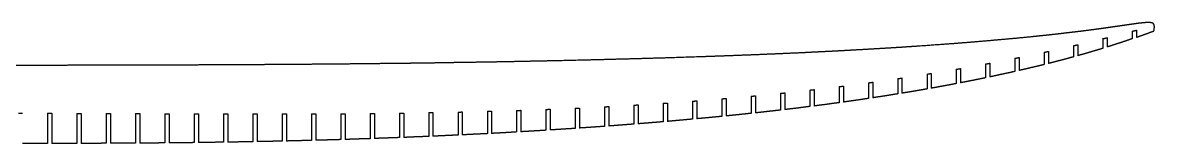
# Model space of a CAD drawing. Header units: metres. Extents: x 5 to 2009, y 0 to 108.
# Drawn here: x 1005 to 2009, y 0 to 108 of the extents above; entities that cross this region are included whole.
import ezdxf

# ---------------------------------------------------------------- set-up
doc = ezdxf.new("R2010")
doc.units = ezdxf.units.M

msp = doc.modelspace()

# ---------------------------------------------------------------- linework, layer by layer
for p, q in [((1992.9, 101.1, 26), (1992.9, 94.8, 26)), ((1963.1, 93.5, 26), (1963.1, 84.9, 26)), ((1966.9, 94.4, 26), (1966.9, 86.1, 26)), ((1989.1, 100.1, 26), (1989.1, 93.4, 26)), ((1911.1, 81.4, 26), (1911.1, 70.5, 26)), ((1914.9, 82.2, 26), (1914.9, 71.4, 26)), ((1937.1, 87.2, 26), (1937.1, 77.3, 26)), ((1940.9, 88.1, 26), (1940.9, 78.3, 26)), ((1859.1, 70.9, 26), (1859.1, 58.6, 26)), ((1862.9, 71.7, 26), (1862.9, 59.4, 26)), ((1885.1, 76, 26), (1885.1, 64.3, 26)), ((1888.9, 76.8, 26), (1888.9, 65.2, 26)), ((1807.1, 61.9, 26), (1807.1, 48.7, 26)), ((1810.9, 62.5, 26), (1810.9, 49.4, 26)), ((1833.1, 66.3, 26), (1833.1, 53.5, 26)), ((1836.9, 66.9, 26), (1836.9, 54.2, 26)), ((1729.1, 50.8, 26), (1729.1, 36.5, 26)), ((1732.9, 51.3, 26), (1732.9, 37, 26)), ((1755.1, 54.2, 26), (1755.1, 40.3, 26)), ((1758.9, 54.7, 26), (1758.9, 40.8, 26)), ((1781.1, 57.9, 26), (1781.1, 44.3, 26)), ((1784.9, 58.5, 26), (1784.9, 44.9, 26)), ((1628.9, 40.2, 26), (1628.9, 24.7, 26)), ((1651.1, 42.3, 26), (1651.1, 27, 26)), ((1654.9, 42.6, 26), (1654.9, 27.4, 26)), ((1677.1, 44.8, 26), (1677.1, 29.9, 26)), ((1680.9, 45.2, 26), (1680.9, 30.3, 26)), ((1703.1, 47.7, 26), (1703.1, 33.1, 26)), ((1706.9, 48.1, 26), (1706.9, 33.5, 26)), ((1469.1, 30.5, 26), (1469.1, 11.9, 26)), ((1472.9, 30.6, 26), (1472.9, 12.2, 26)), ((1495.1, 31.6, 26), (1495.1, 13.6, 26)), ((1498.9, 31.7, 26), (1498.9, 13.9, 26)), ((1521.1, 32.8, 26), (1521.1, 15.4, 26)), ((1524.9, 33, 26), (1524.9, 15.7, 26)), ((1547.1, 34.3, 26), (1547.1, 17.4, 26)), ((1550.9, 34.5, 26), (1550.9, 17.7, 26)), ((1573.1, 36, 26), (1573.1, 19.5, 26)), ((1576.9, 36.2, 26), (1576.9, 19.8, 26)), ((1599.1, 37.8, 26), (1599.1, 21.8, 26)), ((1602.9, 38.1, 26), (1602.9, 22.2, 26)), ((1625.1, 39.9, 26), (1625.1, 24.3, 26)), ((1027.1, 27, 26), (1027.1, 0.2, 26)), ((1030.9, 27, 26), (1030.9, 0.2, 26)), ((1053.1, 26.9, 26), (1053.1, 0.2, 26)), ((1056.9, 26.9, 26), (1056.9, 0.2, 26)), ((1079.1, 26.9, 26), (1079.1, 0.3, 26)), ((1082.9, 26.8, 26), (1082.9, 0.3, 26)), ((1105.1, 26.8, 26), (1105.1, 0.4, 26)), ((1108.9, 26.8, 26), (1108.9, 0.4, 26)), ((1131.1, 26.7, 26), (1131.1, 0.6, 26)), ((1134.9, 26.7, 26), (1134.9, 0.7, 26)), ((1157.1, 26.6, 26), (1157.1, 0.9, 26)), ((1160.9, 26.6, 26), (1160.9, 1, 26)), ((1183.1, 26.5, 26), (1183.1, 1.3, 26)), ((1186.9, 26.5, 26), (1186.9, 1.3, 26)), ((1209.1, 26.5, 26), (1209.1, 1.7, 26)), ((1212.9, 26.5, 26), (1212.9, 1.8, 26)), ((1235.1, 26.5, 26), (1235.1, 2.3, 26)), ((1238.9, 26.5, 26), (1238.9, 2.3, 26)), ((1261.1, 26.5, 26), (1261.1, 2.9, 26)), ((1264.9, 26.6, 26), (1264.9, 3, 26)), ((1287.1, 26.7, 26), (1287.1, 3.6, 26)), ((1290.9, 26.7, 26), (1290.9, 3.7, 26)), ((1313.1, 26.9, 26), (1313.1, 4.4, 26)), ((1316.9, 26.9, 26), (1316.9, 4.6, 26)), ((1339.1, 27.2, 26), (1339.1, 5.4, 26)), ((1342.9, 27.2, 26), (1342.9, 5.5, 26)), ((1365.1, 27.6, 26), (1365.1, 6.5, 26)), ((1368.9, 27.7, 26), (1368.9, 6.6, 26)), ((1391.1, 28.1, 26), (1391.1, 7.6, 26)), ((1394.9, 28.2, 26), (1394.9, 7.8, 26)), ((1417.1, 28.8, 26), (1417.1, 8.9, 26)), ((1420.9, 28.9, 26), (1420.9, 9.1, 26)), ((1443.1, 29.5, 26), (1443.1, 10.4, 26)), ((1446.9, 29.7, 26), (1446.9, 10.6, 26))]:
    msp.add_line(p, q)
for points, degree, knots in [([(2008.3, 100.4, 26), (2008.3, 100.4, 26), (2008.3, 100.4, 26), (2008.3, 100.4, 26), (2008.3, 100.4, 26), (2008.3, 100.4, 26), (2008.4, 100.4, 26), (2008.4, 100.4, 26), (2008.4, 100.5, 26), (2008.4, 100.5, 26), (2008.4, 100.5, 26), (2008.4, 100.5, 26), (2008.4, 100.5, 26), (2008.4, 100.5, 26), (2008.4, 100.5, 26), (2008.4, 100.6, 26), (2008.4, 100.7, 26), (2008.4, 100.7, 26), (2008.5, 100.7, 26), (2008.5, 100.8, 26), (2008.5, 100.8, 26), (2008.5, 100.9, 26), (2008.5, 101, 26), (2008.5, 101, 26), (2008.5, 101.1, 26), (2008.5, 101.2, 26), (2008.5, 101.2, 26), (2008.6, 101.3, 26), (2008.6, 101.3, 26), (2008.6, 101.6, 26), (2008.6, 101.8, 26), (2008.6, 102, 26), (2008.7, 102.1, 26), (2008.7, 102.3, 26), (2008.7, 102.5, 26), (2008.7, 102.7, 26), (2008.7, 103, 26), (2008.7, 103.1, 26), (2008.7, 103.2, 26), (2008.8, 103.4, 26), (2008.8, 103.5, 26), (2008.8, 103.6, 26), (2008.8, 103.7, 26), (2008.8, 103.9, 26), (2008.8, 104, 26), (2008.8, 104, 26), (2008.8, 104.1, 26), (2008.8, 104.1, 26), (2008.8, 104.2, 26), (2008.8, 104.2, 26), (2008.8, 104.3, 26), (2008.8, 104.4, 26), (2008.8, 104.5, 26), (2008.8, 104.5, 26), (2008.8, 104.6, 26), (2008.8, 104.6, 26), (2008.7, 104.7, 26), (2008.7, 104.9, 26), (2008.7, 105, 26), (2008.7, 105.1, 26), (2008.7, 105.2, 26), (2008.7, 105.3, 26), (2008.7, 105.4, 26), (2008.6, 105.5, 26), (2008.6, 105.8, 26), (2008.5, 105.9, 26), (2008.5, 106, 26), (2008.4, 106.1, 26), (2008.3, 106.3, 26), (2008.3, 106.4, 26), (2008.2, 106.5, 26), (2008, 106.7, 26), (2007.9, 106.8, 26), (2007.9, 106.9, 26), (2007.8, 107, 26), (2007.7, 107, 26), (2007.6, 107.1, 26), (2007.4, 107.2, 26), (2007.3, 107.3, 26), (2007.2, 107.3, 26), (2007.1, 107.4, 26), (2007, 107.4, 26), (2006.9, 107.4, 26), (2006.8, 107.5, 26), (2006.7, 107.5, 26), (2006.6, 107.5, 26), (2006.5, 107.5, 26), (2006.5, 107.6, 26), (2006.4, 107.6, 26), (2006.3, 107.6, 26), (2006.3, 107.6, 26), (2006.2, 107.6, 26), (2006.1, 107.7, 26), (2006, 107.7, 26), (2005.9, 107.7, 26), (2005.8, 107.7, 26), (2005.7, 107.7, 26), (2005.7, 107.7, 26), (2005.6, 107.7, 26), (2005.2, 107.8, 26), (2004.9, 107.8, 26), (2004.5, 107.8, 26), (2004.2, 107.9, 26), (2003.9, 107.9, 26), (2003.5, 107.9, 26), (2003.2, 107.9, 26), (2002.7, 107.9, 26), (2002.4, 107.9, 26), (2002.2, 107.8, 26), (2002, 107.8, 26), (2001.8, 107.8, 26), (2001.5, 107.8, 26), (2001.3, 107.8, 26), (2000.8, 107.8, 26), (2000.5, 107.7, 26), (2000.2, 107.7, 26), (1999.9, 107.7, 26), (1999.6, 107.7, 26), (1999.3, 107.6, 26), (1999, 107.6, 26), (1998, 107.5, 26), (1997.3, 107.4, 26), (1996.5, 107.4, 26), (1995.8, 107.3, 26), (1995.1, 107.2, 26), (1994.3, 107.1, 26), (1993.6, 107, 26), (1992, 106.8, 26), (1991.1, 106.7, 26), (1990.3, 106.5, 26), (1989.4, 106.4, 26), (1988.5, 106.3, 26), (1987.6, 106.2, 26), (1986.8, 106, 26), (1985.4, 105.9, 26), (1984.9, 105.8, 26), (1984.4, 105.7, 26), (1983.9, 105.6, 26), (1983.4, 105.6, 26), (1982.9, 105.5, 26), (1982.3, 105.4, 26), (1981.2, 105.2, 26), (1980.6, 105.1, 26), (1980, 105.1, 26), (1979.4, 105, 26), (1978.7, 104.9, 26), (1978.1, 104.8, 26), (1977.4, 104.7, 26), (1974.6, 104.3, 26), (1972.6, 104, 26), (1970.5, 103.7, 26), (1968.4, 103.4, 26), (1966.3, 103.1, 26), (1964.3, 102.8, 26), (1962.2, 102.5, 26), (1956.3, 101.7, 26), (1952.6, 101.2, 26), (1948.8, 100.7, 26), (1945, 100.2, 26), (1941.2, 99.8, 26), (1937.5, 99.3, 26), (1933.7, 98.9, 26), (1926.4, 98, 26), (1922.9, 97.6, 26), (1919.3, 97.2, 26), (1915.8, 96.8, 26), (1912.3, 96.4, 26), (1908.8, 96.1, 26), (1905.2, 95.7, 26), (1898.7, 95, 26), (1895.7, 94.7, 26), (1892.6, 94.4, 26), (1889.6, 94.1, 26), (1886.6, 93.8, 26), (1883.6, 93.6, 26), (1880.5, 93.3, 26), (1866.2, 92, 26), (1854.8, 91, 26), (1843.5, 90, 26), (1832.1, 89.1, 26), (1820.8, 88.3, 26), (1809.4, 87.5, 26), (1798.1, 86.7, 26), (1778.6, 85.4, 26), (1770.5, 84.9, 26), (1762.3, 84.4, 26), (1754.2, 84, 26), (1746.1, 83.5, 26), (1737.9, 83, 26), (1729.8, 82.6, 26), (1718.5, 82, 26), (1715.2, 81.9, 26), (1712, 81.7, 26), (1708.7, 81.5, 26), (1705.4, 81.4, 26), (1702.1, 81.2, 26), (1698.7, 81, 26), (1692.3, 80.7, 26), (1689.2, 80.6, 26), (1686.1, 80.5, 26), (1683, 80.3, 26), (1679.9, 80.2, 26), (1676.8, 80, 26), (1673.7, 79.9, 26), (1659.2, 79.3, 26), (1647.7, 78.8, 26), (1636.2, 78.4, 26), (1624.7, 78, 26), (1613.3, 77.5, 26), (1601.8, 77.2, 26), (1590.3, 76.8, 26), (1565.9, 76, 26), (1553.1, 75.7, 26), (1540.2, 75.3, 26), (1527.3, 75, 26), (1514.4, 74.6, 26), (1501.6, 74.3, 26), (1488.7, 74, 26), (1464.9, 73.5, 26), (1454, 73.3, 26), (1443.1, 73.1, 26), (1432.2, 72.8, 26), (1421.3, 72.6, 26), (1410.4, 72.5, 26), (1399.6, 72.3, 26), (1384.9, 72.1, 26), (1381.1, 72, 26), (1377.3, 71.9, 26), (1373.4, 71.9, 26), (1369.6, 71.8, 26), (1365.8, 71.8, 26), (1362, 71.7, 26), (1354.8, 71.6, 26), (1351.4, 71.6, 26), (1348, 71.5, 26), (1344.7, 71.5, 26), (1341.3, 71.4, 26), (1337.9, 71.4, 26), (1334.5, 71.4, 26), (1305.3, 71, 26), (1279.5, 70.8, 26), (1253.6, 70.5, 26), (1227.8, 70.4, 26), (1202, 70.2, 26), (1176.2, 70.1, 26), (1150.3, 70, 26), (1111.8, 69.9, 26), (1099.1, 69.8, 26), (1086.4, 69.8, 26), (1073.7, 69.8, 26), (1061, 69.8, 26), (1048.3, 69.8, 26), (1035.6, 69.7, 26), (1020, 69.7, 26), (1017.2, 69.7, 26), (1014.3, 69.7, 26), (1011.4, 69.7, 26), (1008.5, 69.7, 26), (1005.6, 69.7, 26), (1002.8, 69.7, 26), (977.5, 69.7, 26), (955, 69.7, 26), (932.6, 69.6, 26), (910.1, 69.6, 26), (887.7, 69.6, 26), (865.3, 69.6, 26), (842.8, 69.6, 26), (810.2, 69.6, 26), (800.1, 69.6, 26), (789.9, 69.6, 26), (779.8, 69.6, 26), (769.6, 69.6, 26), (759.4, 69.6, 26), (749.3, 69.6, 26), (733.2, 69.6, 26), (727.3, 69.6, 26), (721.3, 69.6, 26), (715.4, 69.6, 26), (709.5, 69.6, 26), (703.6, 69.6, 26), (697.6, 69.6, 26), (688.7, 69.6, 26), (685.8, 69.6, 26), (682.8, 69.6, 26), (679.8, 69.6, 26), (676.9, 69.6, 26), (673.9, 69.6, 26), (671, 69.6, 26), (664.6, 69.6, 26), (661.2, 69.6, 26), (657.8, 69.6, 26), (654.5, 69.6, 26), (651.1, 69.6, 26), (647.7, 69.6, 26), (644.3, 69.6, 26), (634.6, 69.6, 26), (628.3, 69.6, 26), (622, 69.6, 26), (615.7, 69.6, 26), (609.4, 69.6, 26), (603.1, 69.6, 26), (596.8, 69.6, 26), (576.1, 69.6, 26), (561.9, 69.6, 26), (547.6, 69.6, 26), (533.3, 69.6, 26), (519, 69.6, 26), (504.7, 69.6, 26), (490.4, 69.6, 26), (464.3, 69.7, 26), (452.6, 69.7, 26), (440.8, 69.7, 26), (429.1, 69.7, 26), (417.3, 69.7, 26), (405.6, 69.7, 26), (393.8, 69.8, 26), (379.2, 69.8, 26), (376.3, 69.8, 26), (373.4, 69.8, 26), (370.6, 69.8, 26), (367.8, 69.8, 26), (365, 69.9, 26), (362.1, 69.9, 26), (351.4, 69.9, 26), (343.5, 69.9, 26), (335.5, 70, 26), (327.6, 70, 26), (319.7, 70, 26), (311.7, 70.1, 26), (303.8, 70.1, 26), (284, 70.2, 26), (272.2, 70.3, 26), (260.4, 70.4, 26), (248.6, 70.4, 26), (236.8, 70.5, 26), (224.9, 70.6, 26), (213.1, 70.7, 26), (196.4, 70.9, 26), (191.5, 70.9, 26), (186.5, 71, 26), (181.6, 71, 26), (176.7, 71.1, 26), (171.8, 71.2, 26), (166.8, 71.2, 26), (159.7, 71.3, 26), (157.6, 71.3, 26), (155.4, 71.4, 26), (153.3, 71.4, 26), (151.2, 71.4, 26), (149.1, 71.4, 26), (147.1, 71.5, 26), (142.9, 71.5, 26), (140.7, 71.5, 26), (138.6, 71.6, 26), (136.4, 71.6, 26), (134.2, 71.6, 26), (132.1, 71.7, 26), (129.9, 71.7, 26), (123.1, 71.8, 26), (118.3, 71.9, 26), (113.6, 71.9, 26), (108.9, 72, 26), (104.2, 72.1, 26), (99.5, 72.2, 26), (94.8, 72.3, 26), (85.6, 72.5, 26), (81.2, 72.6, 26), (76.8, 72.7, 26), (72.4, 72.8, 26), (68, 73, 26), (63.6, 73.1, 26), (59.2, 73.3, 26), (52, 73.6, 26), (49.1, 73.8, 26), (46.2, 73.9, 26), (43.4, 74.1, 26), (40.5, 74.3, 26), (37.7, 74.5, 26), (34.8, 74.7, 26), (31.5, 75, 26), (31, 75, 26), (30.6, 75, 26), (30.1, 75.1, 26), (29.6, 75.1, 26), (29.2, 75.2, 26), (28.7, 75.2, 26), (27.1, 75.3, 26), (26, 75.5, 26), (24.9, 75.6, 26), (23.7, 75.7, 26), (22.6, 75.8, 26), (21.5, 75.8, 26), (20.4, 75.9, 26), (18.8, 76, 26), (18.4, 76, 26), (18, 76.1, 26), (17.6, 76.1, 26), (17.2, 76.1, 26), (16.9, 76.1, 26), (16.5, 76.1, 26), (15.9, 76.1, 26), (15.6, 76.1, 26), (15.3, 76.1, 26), (15, 76.1, 26), (14.7, 76.1, 26), (14.4, 76.1, 26), (14.1, 76.1, 26), (13.3, 76.1, 26), (12.7, 76, 26), (12.1, 76, 26), (11.5, 75.9, 26), (11, 75.8, 26), (10.4, 75.7, 26), (9.8, 75.6, 26), (9, 75.4, 26), (8.8, 75.3, 26), (8.6, 75.2, 26), (8.4, 75.1, 26), (8.1, 75, 26), (7.9, 74.9, 26), (7.7, 74.8, 26), (7.2, 74.5, 26), (7, 74.3, 26), (6.7, 74.1, 26), (6.5, 73.9, 26), (6.2, 73.7, 26), (6, 73.5, 26), (5.8, 73.2, 26), (5.7, 72.9, 26), (5.6, 72.9, 26), (5.6, 72.8, 26), (5.6, 72.8, 26), (5.6, 72.7, 26), (5.5, 72.7, 26), (5.5, 72.7, 26), (5.5, 72.6, 26), (5.4, 72.5, 26), (5.4, 72.5, 26), (5.4, 72.4, 26), (5.4, 72.4, 26), (5.3, 72.3, 26), (5.3, 72.3, 26), (5.2, 72, 26), (5.1, 71.7, 26), (5, 71.4, 26), (4.9, 71.1, 26), (4.9, 70.8, 26), (4.8, 70.5, 26), (4.8, 70.2, 26), (4.7, 69.7, 26), (4.7, 69.4, 26), (4.7, 69.2, 26), (4.7, 68.9, 26), (4.6, 68.6, 26), (4.6, 68.4, 26), (4.6, 68.1, 26), (4.6, 67.8, 26), (4.6, 67.7, 26), (4.6, 67.6, 26), (4.6, 67.5, 26), (4.6, 67.4, 26), (4.6, 67.3, 26), (4.6, 67.3, 26), (4.6, 67.1, 26), (4.6, 67, 26), (4.6, 66.9, 26), (4.6, 66.9, 26), (4.6, 66.8, 26), (4.6, 66.7, 26), (4.6, 66.6, 26), (4.6, 66.3, 26), (4.6, 66.1, 26), (4.6, 65.9, 26), (4.6, 65.6, 26), (4.6, 65.4, 26), (4.6, 65.2, 26), (4.6, 65, 26), (4.6, 64.6, 26), (4.6, 64.5, 26), (4.6, 64.4, 26), (4.6, 64.2, 26), (4.6, 64.1, 26), (4.6, 64, 26), (4.6, 63.8, 26), (4.6, 63.6, 26), (4.6, 63.6, 26), (4.6, 63.5, 26), (4.6, 63.4, 26), (4.6, 63.3, 26), (4.6, 63.3, 26), (4.6, 63.2, 26), (4.6, 63.1, 26), (4.6, 63, 26), (4.6, 63, 26), (4.6, 63, 26), (4.6, 62.9, 26), (4.6, 62.9, 26), (4.6, 62.9, 26), (4.6, 62.8, 26), (4.6, 62.8, 26), (4.6, 62.8, 26), (4.6, 62.8, 26), (4.6, 62.7, 26), (4.6, 62.7, 26), (4.6, 62.7, 26), (4.6, 62.7, 26), (4.6, 62.6, 26), (4.6, 62.6, 26), (4.6, 62.6, 26), (4.6, 62.6, 26), (4.6, 62.6, 26), (4.6, 62.6, 26), (4.6, 62.6, 26)], 8, [0, 0, 0, 0, 0, 0, 0, 0, 0, 0.000167, 0.000167, 0.000167, 0.000167, 0.000167, 0.000167, 0.000167, 0.00035, 0.00035, 0.00035, 0.00035, 0.00035, 0.00035, 0.00035, 0.000723, 0.000723, 0.000723, 0.000723, 0.000723, 0.000723, 0.000723, 0.001226, 0.001226, 0.001226, 0.001226, 0.001226, 0.001226, 0.001226, 0.002693, 0.002693, 0.002693, 0.002693, 0.002693, 0.002693, 0.002693, 0.003678, 0.003678, 0.003678, 0.003678, 0.003678, 0.003678, 0.003678, 0.004075, 0.004075, 0.004075, 0.004075, 0.004075, 0.004075, 0.004075, 0.004568, 0.004568, 0.004568, 0.004568, 0.004568, 0.004568, 0.004568, 0.005437, 0.005437, 0.005437, 0.005437, 0.005437, 0.005437, 0.005437, 0.006525, 0.006525, 0.006525, 0.006525, 0.006525, 0.006525, 0.006525, 0.007513, 0.007513, 0.007513, 0.007513, 0.007513, 0.007513, 0.007513, 0.008251, 0.008251, 0.008251, 0.008251, 0.008251, 0.008251, 0.008251, 0.008743, 0.008743, 0.008743, 0.008743, 0.008743, 0.008743, 0.008743, 0.009235, 0.009235, 0.009235, 0.009235, 0.009235, 0.009235, 0.009235, 0.011152, 0.011152, 0.011152, 0.011152, 0.011152, 0.011152, 0.011152, 0.012456, 0.012456, 0.012456, 0.012456, 0.012456, 0.012456, 0.012456, 0.014184, 0.014184, 0.014184, 0.014184, 0.014184, 0.014184, 0.014184, 0.018456, 0.018456, 0.018456, 0.018456, 0.018456, 0.018456, 0.018456, 0.023573, 0.023573, 0.023573, 0.023573, 0.023573, 0.023573, 0.023573, 0.026359, 0.026359, 0.026359, 0.026359, 0.026359, 0.026359, 0.026359, 0.029145, 0.029145, 0.029145, 0.029145, 0.029145, 0.029145, 0.029145, 0.03752, 0.03752, 0.03752, 0.03752, 0.03752, 0.03752, 0.03752, 0.052674, 0.052674, 0.052674, 0.052674, 0.052674, 0.052674, 0.052674, 0.066826, 0.066826, 0.066826, 0.066826, 0.066826, 0.066826, 0.066826, 0.078932, 0.078932, 0.078932, 0.078932, 0.078932, 0.078932, 0.078932, 0.124327, 0.124327, 0.124327, 0.124327, 0.124327, 0.124327, 0.124327, 0.156803, 0.156803, 0.156803, 0.156803, 0.156803, 0.156803, 0.156803, 0.169632, 0.169632, 0.169632, 0.169632, 0.169632, 0.169632, 0.169632, 0.181409, 0.181409, 0.181409, 0.181409, 0.181409, 0.181409, 0.181409, 0.225191, 0.225191, 0.225191, 0.225191, 0.225191, 0.225191, 0.225191, 0.274272, 0.274272, 0.274272, 0.274272, 0.274272, 0.274272, 0.274272, 0.315783, 0.315783, 0.315783, 0.315783, 0.315783, 0.315783, 0.315783, 0.330276, 0.330276, 0.330276, 0.330276, 0.330276, 0.330276, 0.330276, 0.34316, 0.34316, 0.34316, 0.34316, 0.34316, 0.34316, 0.34316, 0.441393, 0.441393, 0.441393, 0.441393, 0.441393, 0.441393, 0.441393, 0.489705, 0.489705, 0.489705, 0.489705, 0.489705, 0.489705, 0.489705, 0.500655, 0.500655, 0.500655, 0.500655, 0.500655, 0.500655, 0.500655, 0.586004, 0.586004, 0.586004, 0.586004, 0.586004, 0.586004, 0.586004, 0.624652, 0.624652, 0.624652, 0.624652, 0.624652, 0.624652, 0.624652, 0.647196, 0.647196, 0.647196, 0.647196, 0.647196, 0.647196, 0.647196, 0.658468, 0.658468, 0.658468, 0.658468, 0.658468, 0.658468, 0.658468, 0.671348, 0.671348, 0.671348, 0.671348, 0.671348, 0.671348, 0.671348, 0.695398, 0.695398, 0.695398, 0.695398, 0.695398, 0.695398, 0.695398, 0.74989, 0.74989, 0.74989, 0.74989, 0.74989, 0.74989, 0.74989, 0.794681, 0.794681, 0.794681, 0.794681, 0.794681, 0.794681, 0.794681, 0.805663, 0.805663, 0.805663, 0.805663, 0.805663, 0.805663, 0.805663, 0.83691, 0.83691, 0.83691, 0.83691, 0.83691, 0.83691, 0.83691, 0.883439, 0.883439, 0.883439, 0.883439, 0.883439, 0.883439, 0.883439, 0.902822, 0.902822, 0.902822, 0.902822, 0.902822, 0.902822, 0.902822, 0.911437, 0.911437, 0.911437, 0.911437, 0.911437, 0.911437, 0.911437, 0.920537, 0.920537, 0.920537, 0.920537, 0.920537, 0.920537, 0.920537, 0.940464, 0.940464, 0.940464, 0.940464, 0.940464, 0.940464, 0.940464, 0.959074, 0.959074, 0.959074, 0.959074, 0.959074, 0.959074, 0.959074, 0.971164, 0.971164, 0.971164, 0.971164, 0.971164, 0.971164, 0.971164, 0.973142, 0.973142, 0.973142, 0.973142, 0.973142, 0.973142, 0.973142, 0.977905, 0.977905, 0.977905, 0.977905, 0.977905, 0.977905, 0.977905, 0.979737, 0.979737, 0.979737, 0.979737, 0.979737, 0.979737, 0.979737, 0.981568, 0.981568, 0.981568, 0.981568, 0.981568, 0.981568, 0.981568, 0.985755, 0.985755, 0.985755, 0.985755, 0.985755, 0.985755, 0.985755, 0.987487, 0.987487, 0.987487, 0.987487, 0.987487, 0.987487, 0.987487, 0.989764, 0.989764, 0.989764, 0.989764, 0.989764, 0.989764, 0.989764, 0.990115, 0.990115, 0.990115, 0.990115, 0.990115, 0.990115, 0.990115, 0.99051, 0.99051, 0.99051, 0.99051, 0.99051, 0.99051, 0.99051, 0.992715, 0.992715, 0.992715, 0.992715, 0.992715, 0.992715, 0.992715, 0.994699, 0.994699, 0.994699, 0.994699, 0.994699, 0.994699, 0.994699, 0.995314, 0.995314, 0.995314, 0.995314, 0.995314, 0.995314, 0.995314, 0.995932, 0.995932, 0.995932, 0.995932, 0.995932, 0.995932, 0.995932, 0.997577, 0.997577, 0.997577, 0.997577, 0.997577, 0.997577, 0.997577, 0.998579, 0.998579, 0.998579, 0.998579, 0.998579, 0.998579, 0.998579, 0.999146, 0.999146, 0.999146, 0.999146, 0.999146, 0.999146, 0.999146, 0.999425, 0.999425, 0.999425, 0.999425, 0.999425, 0.999425, 0.999425, 0.999729, 0.999729, 0.999729, 0.999729, 0.999729, 0.999729, 0.999729, 1, 1, 1, 1, 1, 1, 1, 1, 1]), ([(1992.9, 94.8, 26), (1993.5, 95, 26), (1994, 95.2, 26), (1994.6, 95.4, 26), (1995.2, 95.6, 26), (1995.7, 95.8, 26), (1996.3, 96, 26), (1996.9, 96.2, 26), (1997.7, 96.5, 26), (1998, 96.6, 26), (1998.3, 96.7, 26), (1998.5, 96.8, 26), (1998.8, 96.9, 26), (1999.1, 97, 26), (1999.3, 97.1, 26), (1999.9, 97.3, 26), (2000.1, 97.4, 26), (2000.4, 97.5, 26), (2000.7, 97.6, 26), (2000.9, 97.7, 26), (2001.2, 97.8, 26), (2001.4, 97.8, 26), (2002.1, 98.1, 26), (2002.5, 98.2, 26), (2002.9, 98.4, 26), (2003.3, 98.5, 26), (2003.7, 98.7, 26), (2004.1, 98.8, 26), (2004.5, 99, 26), (2005, 99.2, 26), (2005.1, 99.2, 26), (2005.2, 99.2, 26), (2005.3, 99.3, 26), (2005.4, 99.3, 26), (2005.5, 99.4, 26), (2005.6, 99.4, 26), (2005.8, 99.5, 26), (2005.9, 99.5, 26), (2006, 99.5, 26), (2006.1, 99.6, 26), (2006.2, 99.6, 26), (2006.3, 99.6, 26), (2006.4, 99.7, 26), (2006.6, 99.8, 26), (2006.7, 99.8, 26), (2006.9, 99.8, 26), (2007, 99.9, 26), (2007.1, 99.9, 26), (2007.2, 100, 26), (2007.3, 100, 26), (2007.5, 100.1, 26), (2007.6, 100.1, 26), (2007.6, 100.1, 26), (2007.7, 100.2, 26), (2007.7, 100.2, 26), (2007.8, 100.2, 26), (2007.9, 100.2, 26), (2008, 100.3, 26), (2008, 100.3, 26), (2008, 100.3, 26), (2008.1, 100.3, 26), (2008.1, 100.3, 26), (2008.2, 100.3, 26), (2008.2, 100.3, 26), (2008.2, 100.4, 26), (2008.3, 100.4, 26), (2008.3, 100.4, 26), (2008.3, 100.4, 26), (2008.3, 100.4, 26), (2008.3, 100.4, 26), (2008.3, 100.4, 26), (2008.3, 100.4, 26), (2008.3, 100.4, 26), (2008.3, 100.4, 26), (2008.3, 100.4, 26), (2008.3, 100.4, 26), (2008.3, 100.4, 26), (2008.3, 100.4, 26), (2008.3, 100.4, 26), (2008.3, 100.4, 26), (2008.3, 100.4, 26), (2008.3, 100.4, 26), (2008.3, 100.4, 26), (2008.3, 100.4, 26), (2008.3, 100.4, 26), (2008.3, 100.4, 26)], 8, [0, 0, 0, 0, 0, 0, 0, 0, 0, 0.285743, 0.285743, 0.285743, 0.285743, 0.285743, 0.285743, 0.285743, 0.422467, 0.422467, 0.422467, 0.422467, 0.422467, 0.422467, 0.422467, 0.554645, 0.554645, 0.554645, 0.554645, 0.554645, 0.554645, 0.554645, 0.759401, 0.759401, 0.759401, 0.759401, 0.759401, 0.759401, 0.759401, 0.809855, 0.809855, 0.809855, 0.809855, 0.809855, 0.809855, 0.809855, 0.859638, 0.859638, 0.859638, 0.859638, 0.859638, 0.859638, 0.859638, 0.919897, 0.919897, 0.919897, 0.919897, 0.919897, 0.919897, 0.919897, 0.951169, 0.951169, 0.951169, 0.951169, 0.951169, 0.951169, 0.951169, 0.975042, 0.975042, 0.975042, 0.975042, 0.975042, 0.975042, 0.975042, 0.98976, 0.98976, 0.98976, 0.98976, 0.98976, 0.98976, 0.98976, 0.993577, 0.993577, 0.993577, 0.993577, 0.993577, 0.993577, 0.993577, 1, 1, 1, 1, 1, 1, 1, 1, 1]), ([(1989.1, 93.4, 26), (1988.1, 93.1, 26), (1987.1, 92.7, 26), (1986.1, 92.4, 26), (1985, 92, 26), (1983, 91.3, 26), (1981.9, 91, 26), (1980.8, 90.6, 26), (1979.7, 90.2, 26), (1977.5, 89.5, 26), (1976.4, 89.1, 26), (1975.2, 88.8, 26), (1974.1, 88.4, 26), (1971.7, 87.6, 26), (1970.5, 87.2, 26), (1969.3, 86.8, 26), (1968.1, 86.5, 26), (1966.9, 86.1, 26)], 5, [0, 0, 0, 0, 0, 0, 0.229143, 0.229143, 0.229143, 0.229143, 0.471654, 0.471654, 0.471654, 0.471654, 0.728892, 0.728892, 0.728892, 0.728892, 1, 1, 1, 1, 1, 1]), ([(1963.1, 84.9, 26), (1961.8, 84.5, 26), (1960.5, 84.1, 26), (1959.2, 83.7, 26), (1956.6, 82.9, 26), (1955.2, 82.5, 26), (1953.8, 82.1, 26), (1951.1, 81.3, 26), (1949.7, 80.8, 26), (1948.2, 80.4, 26), (1945.3, 79.6, 26), (1943.9, 79.2, 26), (1942.4, 78.8, 26), (1940.9, 78.3, 26)], 4, [0, 0, 0, 0, 0, 0.234515, 0.234515, 0.234515, 0.479207, 0.479207, 0.479207, 0.734315, 0.734315, 0.734315, 1, 1, 1, 1, 1]), ([(1911.1, 70.5, 26), (1909.8, 70.1, 26), (1908.4, 69.8, 26), (1907.1, 69.5, 26), (1904.4, 68.8, 26), (1903, 68.5, 26), (1901.7, 68.2, 26), (1898.9, 67.5, 26), (1897.5, 67.2, 26), (1896.1, 66.8, 26), (1893.2, 66.2, 26), (1891.8, 65.8, 26), (1890.3, 65.5, 26), (1888.9, 65.2, 26)], 4, [0, 0, 0, 0, 0, 0.240173, 0.240173, 0.240173, 0.486839, 0.486839, 0.486839, 0.740089, 0.740089, 0.740089, 1, 1, 1, 1, 1]), ([(1937.1, 77.3, 26), (1935.8, 76.9, 26), (1934.5, 76.6, 26), (1933.1, 76.2, 26), (1930.5, 75.5, 26), (1929.1, 75.1, 26), (1927.7, 74.7, 26), (1925, 74, 26), (1923.6, 73.6, 26), (1922.1, 73.3, 26), (1919.3, 72.5, 26), (1917.8, 72.2, 26), (1916.4, 71.8, 26), (1914.9, 71.4, 26)], 4, [0, 0, 0, 0, 0, 0.237982, 0.237982, 0.237982, 0.48389, 0.48389, 0.48389, 0.737861, 0.737861, 0.737861, 1, 1, 1, 1, 1]), ([(1885.1, 64.3, 26), (1883.8, 64, 26), (1882.4, 63.7, 26), (1881.1, 63.4, 26), (1878.4, 62.8, 26), (1877, 62.5, 26), (1875.6, 62.2, 26), (1872.8, 61.6, 26), (1871.4, 61.3, 26), (1870, 61, 26), (1867.2, 60.4, 26), (1865.8, 60, 26), (1864.3, 59.7, 26), (1862.9, 59.4, 26)], 4, [0, 0, 0, 0, 0, 0.241974, 0.241974, 0.241974, 0.489308, 0.489308, 0.489308, 0.741987, 0.741987, 0.741987, 1, 1, 1, 1, 1]), ([(1833.1, 53.5, 26), (1831.7, 53.2, 26), (1830.4, 53, 26), (1829, 52.7, 26), (1826.3, 52.2, 26), (1824.9, 51.9, 26), (1823.6, 51.7, 26), (1820.8, 51.2, 26), (1819.4, 50.9, 26), (1818, 50.7, 26), (1815.2, 50.1, 26), (1813.7, 49.9, 26), (1812.3, 49.6, 26), (1810.9, 49.4, 26)], 4, [0, 0, 0, 0, 0, 0.244305, 0.244305, 0.244305, 0.492423, 0.492423, 0.492423, 0.744331, 0.744331, 0.744331, 1, 1, 1, 1, 1]), ([(1859.1, 58.6, 26), (1857.8, 58.4, 26), (1856.4, 58.1, 26), (1855.1, 57.8, 26), (1852.3, 57.3, 26), (1851, 57, 26), (1849.6, 56.7, 26), (1846.8, 56.1, 26), (1845.4, 55.9, 26), (1844, 55.6, 26), (1841.2, 55, 26), (1839.8, 54.8, 26), (1838.3, 54.5, 26), (1836.9, 54.2, 26)], 4, [0, 0, 0, 0, 0, 0.243346, 0.243346, 0.243346, 0.49114, 0.49114, 0.49114, 0.743367, 0.743367, 0.743367, 1, 1, 1, 1, 1]), ([(1755.1, 40.3, 26), (1752.4, 39.8, 26), (1749.6, 39.4, 26), (1746.9, 39, 26), (1741.3, 38.2, 26), (1738.5, 37.8, 26), (1735.7, 37.4, 26), (1732.9, 37, 26)], 4, [0, 0, 0, 0, 0, 0.494717, 0.494717, 0.494717, 1, 1, 1, 1, 1]), ([(1781.1, 44.3, 26), (1779.7, 44.1, 26), (1778.4, 43.9, 26), (1777, 43.7, 26), (1774.3, 43.2, 26), (1772.9, 43, 26), (1771.5, 42.8, 26), (1768.7, 42.3, 26), (1767.3, 42.1, 26), (1765.9, 41.9, 26), (1763.1, 41.5, 26), (1761.7, 41.3, 26), (1760.3, 41, 26), (1758.9, 40.8, 26)], 4, [0, 0, 0, 0, 0, 0.245587, 0.245587, 0.245587, 0.494123, 0.494123, 0.494123, 0.7456, 0.7456, 0.7456, 1, 1, 1, 1, 1]), ([(1807.1, 48.7, 26), (1805.7, 48.5, 26), (1804.4, 48.2, 26), (1803, 48, 26), (1800.3, 47.5, 26), (1798.9, 47.3, 26), (1797.5, 47, 26), (1794.8, 46.6, 26), (1793.4, 46.3, 26), (1792, 46.1, 26), (1789.1, 45.6, 26), (1787.7, 45.4, 26), (1786.3, 45.2, 26), (1784.9, 44.9, 26)], 4, [0, 0, 0, 0, 0, 0.245032, 0.245032, 0.245032, 0.493383, 0.493383, 0.493383, 0.745045, 0.745045, 0.745045, 1, 1, 1, 1, 1]), ([(1703.1, 33.1, 26), (1700.4, 32.7, 26), (1697.6, 32.4, 26), (1694.9, 32, 26), (1689.3, 31.3, 26), (1686.5, 31, 26), (1683.7, 30.7, 26), (1680.9, 30.3, 26)], 4, [0, 0, 0, 0, 0, 0.495579, 0.495579, 0.495579, 1, 1, 1, 1, 1]), ([(1729.1, 36.5, 26), (1726.4, 36.1, 26), (1723.6, 35.8, 26), (1720.9, 35.4, 26), (1715.3, 34.6, 26), (1712.5, 34.3, 26), (1709.7, 33.9, 26), (1706.9, 33.5, 26)], 4, [0, 0, 0, 0, 0, 0.495188, 0.495188, 0.495188, 1, 1, 1, 1, 1]), ([(1599.1, 21.8, 26), (1596.4, 21.6, 26), (1593.7, 21.3, 26), (1591, 21.1, 26), (1585.5, 20.6, 26), (1582.6, 20.3, 26), (1579.8, 20.1, 26), (1576.9, 19.8, 26)], 4, [0, 0, 0, 0, 0, 0.483577, 0.483577, 0.483577, 1, 1, 1, 1, 1]), ([(1625.1, 24.3, 26), (1622.3, 24, 26), (1619.6, 23.7, 26), (1616.8, 23.5, 26), (1611.3, 22.9, 26), (1608.5, 22.7, 26), (1605.7, 22.4, 26), (1602.9, 22.2, 26)], 4, [0, 0, 0, 0, 0, 0.497154, 0.497154, 0.497154, 1, 1, 1, 1, 1]), ([(1651.1, 27, 26), (1648.3, 26.7, 26), (1645.6, 26.4, 26), (1642.8, 26.1, 26), (1637.3, 25.5, 26), (1634.5, 25.2, 26), (1631.7, 24.9, 26), (1628.9, 24.7, 26)], 4, [0, 0, 0, 0, 0, 0.496643, 0.496643, 0.496643, 1, 1, 1, 1, 1]), ([(1677.1, 29.9, 26), (1675.7, 29.7, 26), (1674.3, 29.6, 26), (1673, 29.4, 26), (1671.6, 29.2, 26), (1670.2, 29.1, 26), (1668.8, 28.9, 26), (1667.5, 28.8, 26), (1664.7, 28.5, 26), (1663.3, 28.3, 26), (1661.9, 28.1, 26), (1660.5, 28, 26), (1659.1, 27.8, 26), (1657.7, 27.7, 26), (1656.3, 27.5, 26), (1654.9, 27.4, 26)], 8, [0, 0, 0, 0, 0, 0, 0, 0, 0, 0.49603, 0.49603, 0.49603, 0.49603, 0.49603, 0.49603, 0.49603, 1, 1, 1, 1, 1, 1, 1, 1, 1]), ([(1027.1, 0.2, 26), (1024.3, 0.2, 26), (1021.5, 0.2, 26), (1018.8, 0.2, 26), (1013.2, 0.2, 26), (1010.4, 0.2, 26), (1007.7, 0.2, 26), (1004.9, 0.2, 26)], 4, [0, 0, 0, 0, 0, 0.501004, 0.501004, 0.501004, 1, 1, 1, 1, 1]), ([(1365.1, 6.5, 26), (1362.3, 6.3, 26), (1359.5, 6.2, 26), (1356.8, 6.1, 26), (1351.2, 5.9, 26), (1348.4, 5.8, 26), (1345.7, 5.6, 26), (1342.9, 5.5, 26)], 4, [0, 0, 0, 0, 0, 0.501007, 0.501007, 0.501007, 1, 1, 1, 1, 1])]:
    msp.add_open_spline(points, degree=degree, knots=knots)
for points, degree in [([(1989.1, 100.1, 26), (1990.1, 100.3, 26), (1991, 100.6, 26), (1992, 100.8, 26), (1992.9, 101.1, 26)], 4), ([(1963.1, 93.5, 26), (1964.1, 93.7, 26), (1965, 93.9, 26), (1966, 94.2, 26), (1966.9, 94.4, 26)], 4), ([(1911.1, 81.4, 26), (1912.1, 81.6, 26), (1913, 81.8, 26), (1914, 82, 26), (1914.9, 82.2, 26)], 4), ([(1937.1, 87.2, 26), (1938.1, 87.5, 26), (1939, 87.7, 26), (1940, 87.9, 26), (1940.9, 88.1, 26)], 4), ([(1859.1, 70.9, 26), (1860.1, 71.1, 26), (1861, 71.3, 26), (1862, 71.5, 26), (1862.9, 71.7, 26)], 4), ([(1885.1, 76, 26), (1886.1, 76.2, 26), (1887, 76.4, 26), (1888, 76.6, 26), (1888.9, 76.8, 26)], 4), ([(1807.1, 61.9, 26), (1808.1, 62.1, 26), (1809, 62.2, 26), (1810, 62.4, 26), (1810.9, 62.5, 26)], 4), ([(1833.1, 66.3, 26), (1834.1, 66.4, 26), (1835, 66.6, 26), (1836, 66.7, 26), (1836.9, 66.9, 26)], 4), ([(1729.1, 50.8, 26), (1730.1, 50.9, 26), (1731, 51, 26), (1732, 51.1, 26), (1732.9, 51.3, 26)], 4), ([(1755.1, 54.2, 26), (1756.1, 54.3, 26), (1757, 54.4, 26), (1758, 54.6, 26), (1758.9, 54.7, 26)], 4), ([(1781.1, 57.9, 26), (1782.1, 58, 26), (1783, 58.2, 26), (1784, 58.3, 26), (1784.9, 58.5, 26)], 4), ([(1625.1, 39.9, 26), (1626.1, 40, 26), (1627, 40.1, 26), (1628, 40.2, 26), (1628.9, 40.2, 26)], 4), ([(1651.1, 42.3, 26), (1652.1, 42.3, 26), (1653, 42.4, 26), (1654, 42.5, 26), (1654.9, 42.6, 26)], 4), ([(1677.1, 44.8, 26), (1678.1, 44.9, 26), (1679, 45, 26), (1680, 45.1, 26), (1680.9, 45.2, 26)], 4), ([(1703.1, 47.7, 26), (1704.1, 47.8, 26), (1705, 47.9, 26), (1706, 48, 26), (1706.9, 48.1, 26)], 4), ([(1469.1, 30.5, 26), (1470.1, 30.5, 26), (1471, 30.6, 26), (1472, 30.6, 26), (1472.9, 30.6, 26)], 4), ([(1495.1, 31.6, 26), (1496.1, 31.6, 26), (1497, 31.7, 26), (1498, 31.7, 26), (1498.9, 31.7, 26)], 4), ([(1521.1, 32.8, 26), (1522.1, 32.9, 26), (1523, 32.9, 26), (1524, 33, 26), (1524.9, 33, 26)], 4), ([(1547.1, 34.3, 26), (1548.1, 34.4, 26), (1549, 34.4, 26), (1550, 34.5, 26), (1550.9, 34.5, 26)], 4), ([(1573.1, 36, 26), (1574.1, 36, 26), (1575, 36.1, 26), (1576, 36.2, 26), (1576.9, 36.2, 26)], 4), ([(1599.1, 37.8, 26), (1600.1, 37.9, 26), (1601, 38, 26), (1602, 38, 26), (1602.9, 38.1, 26)], 4), ([(1001.1, 27, 26), (1002, 27, 26), (1003, 27, 26), (1003.9, 27, 26), (1004.9, 27, 26)], 4), ([(1027.1, 27, 26), (1028, 27, 26), (1029, 27, 26), (1030, 27, 26), (1030.9, 27, 26)], 4), ([(1053.1, 26.9, 26), (1054, 26.9, 26), (1055, 26.9, 26), (1056, 26.9, 26), (1056.9, 26.9, 26)], 4), ([(1079.1, 26.9, 26), (1080.1, 26.9, 26), (1081, 26.9, 26), (1082, 26.9, 26), (1082.9, 26.8, 26)], 4), ([(1105.1, 26.8, 26), (1106.1, 26.8, 26), (1107, 26.8, 26), (1108, 26.8, 26), (1108.9, 26.8, 26)], 4), ([(1131.1, 26.7, 26), (1131.9, 26.7, 26), (1132.7, 26.7, 26), (1133.5, 26.7, 26), (1134.3, 26.7, 26), (1134.9, 26.7, 26)], 5), ([(1157.1, 26.6, 26), (1158.1, 26.6, 26), (1159, 26.6, 26), (1160, 26.6, 26), (1160.9, 26.6, 26)], 4), ([(1183.1, 26.5, 26), (1184.1, 26.5, 26), (1185, 26.5, 26), (1186, 26.5, 26), (1186.9, 26.5, 26)], 4), ([(1209.1, 26.5, 26), (1210.1, 26.5, 26), (1211, 26.5, 26), (1212, 26.5, 26), (1212.9, 26.5, 26)], 4), ([(1235.1, 26.5, 26), (1236.1, 26.5, 26), (1237, 26.5, 26), (1238, 26.5, 26), (1238.9, 26.5, 26)], 4), ([(1261.1, 26.5, 26), (1262.1, 26.6, 26), (1263, 26.6, 26), (1264, 26.6, 26), (1264.9, 26.6, 26)], 4), ([(1287.1, 26.7, 26), (1288.1, 26.7, 26), (1289, 26.7, 26), (1290, 26.7, 26), (1290.9, 26.7, 26)], 4), ([(1313.1, 26.9, 26), (1314.1, 26.9, 26), (1315, 26.9, 26), (1316, 26.9, 26), (1316.9, 26.9, 26)], 4), ([(1339.1, 27.2, 26), (1340.1, 27.2, 26), (1341, 27.2, 26), (1342, 27.2, 26), (1342.9, 27.2, 26)], 4), ([(1365.1, 27.6, 26), (1366.1, 27.6, 26), (1367, 27.6, 26), (1368, 27.6, 26), (1368.9, 27.7, 26)], 4), ([(1391.1, 28.1, 26), (1392.1, 28.1, 26), (1393, 28.2, 26), (1394, 28.2, 26), (1394.9, 28.2, 26)], 4), ([(1417.1, 28.8, 26), (1418.1, 28.8, 26), (1419, 28.8, 26), (1420, 28.8, 26), (1420.9, 28.9, 26)], 4), ([(1443.1, 29.5, 26), (1444.1, 29.6, 26), (1445, 29.6, 26), (1446, 29.6, 26), (1446.9, 29.7, 26)], 4), ([(1443.1, 10.4, 26), (1437.6, 10, 26), (1432, 9.7, 26), (1426.5, 9.4, 26), (1420.9, 9.1, 26)], 4), ([(1469.1, 11.9, 26), (1463.6, 11.6, 26), (1458, 11.2, 26), (1452.5, 10.9, 26), (1446.9, 10.6, 26)], 4), ([(1495.1, 13.6, 26), (1489.6, 13.2, 26), (1484, 12.9, 26), (1478.5, 12.5, 26), (1472.9, 12.2, 26)], 4), ([(1521.1, 15.4, 26), (1515.6, 15, 26), (1510, 14.6, 26), (1504.5, 14.2, 26), (1498.9, 13.9, 26)], 4), ([(1547.1, 17.4, 26), (1541.6, 17, 26), (1536, 16.5, 26), (1530.5, 16.1, 26), (1524.9, 15.7, 26)], 4), ([(1573.1, 19.5, 26), (1567.6, 19, 26), (1562, 18.6, 26), (1556.5, 18.1, 26), (1550.9, 17.7, 26)], 4), ([(1053.1, 0.2, 26), (1047.5, 0.2, 26), (1042, 0.2, 26), (1036.4, 0.2, 26), (1030.9, 0.2, 26)], 4), ([(1079.1, 0.3, 26), (1073.5, 0.3, 26), (1068, 0.2, 26), (1062.4, 0.2, 26), (1056.9, 0.2, 26)], 4), ([(1105.1, 0.4, 26), (1099.6, 0.4, 26), (1094, 0.3, 26), (1088.4, 0.3, 26), (1082.9, 0.3, 26)], 4), ([(1131.1, 0.6, 26), (1125.5, 0.6, 26), (1120, 0.5, 26), (1114.4, 0.5, 26), (1108.9, 0.4, 26)], 4), ([(1157.1, 0.9, 26), (1151.5, 0.8, 26), (1146, 0.8, 26), (1140.4, 0.7, 26), (1134.9, 0.7, 26)], 4), ([(1183.1, 1.3, 26), (1177.6, 1.2, 26), (1172, 1.1, 26), (1166.4, 1, 26), (1160.9, 1, 26)], 4), ([(1209.1, 1.7, 26), (1203.6, 1.6, 26), (1198, 1.5, 26), (1192.4, 1.4, 26), (1186.9, 1.3, 26)], 4), ([(1235.1, 2.3, 26), (1229.6, 2.1, 26), (1224, 2, 26), (1218.4, 1.9, 26), (1212.9, 1.8, 26)], 4), ([(1261.1, 2.9, 26), (1255.6, 2.7, 26), (1250, 2.6, 26), (1244.4, 2.5, 26), (1238.9, 2.3, 26)], 4), ([(1287.1, 3.6, 26), (1281.6, 3.4, 26), (1276, 3.3, 26), (1270.4, 3.1, 26), (1264.9, 3, 26)], 4), ([(1313.1, 4.4, 26), (1307.6, 4.3, 26), (1302, 4.1, 26), (1296.5, 3.9, 26), (1290.9, 3.7, 26)], 4), ([(1339.1, 5.4, 26), (1333.6, 5.2, 26), (1328, 5, 26), (1322.5, 4.8, 26), (1316.9, 4.6, 26)], 4), ([(1391.1, 7.6, 26), (1385.6, 7.4, 26), (1380, 7.1, 26), (1374.5, 6.9, 26), (1368.9, 6.6, 26)], 4), ([(1417.1, 8.9, 26), (1411.6, 8.6, 26), (1406, 8.4, 26), (1400.5, 8.1, 26), (1394.9, 7.8, 26)], 4)]:
    msp.add_open_spline(points, degree=degree)

doc.saveas('drawing.dxf')
